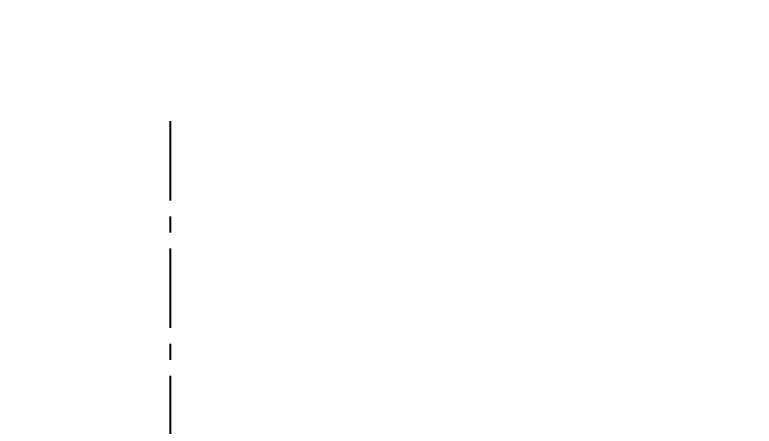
# Model space of a CAD drawing. Header units: millimetres. Extents: x 2274 to 2571, y 1382 to 1592.
# Drawn here: x 2426.48 to 2438.1, y 1478.57 to 1485.03 of the extents above; entities that cross this region are included whole.
import ezdxf

# ---------------------------------------------------------------- set-up
doc = ezdxf.new("R2010")
doc.units = ezdxf.units.MM
doc.linetypes.add('CENTER', pattern=[2, 1.25, -0.25, 0.25, -0.25])
doc.linetypes.add('HIDDEN', pattern=[0.375, 0.25, -0.125])
doc.layers.add('1', color=4, linetype='HIDDEN')
doc.styles.get("Standard").update_dxf_attribs({"font": 'arial.ttf'})
doc.dimstyles.new('STANDARD$0', dxfattribs={"dimtxt": 2.5, "dimasz": 2.5, "dimexe": 1, "dimexo": 0.5, "dimgap": 0.5, "dimtad": 1, "dimtih": 1, "dimtoh": 1, "dimdec": 1, "dimdsep": 46, "dimtxsty": 'Standard', "dimcen": 0, "dimclrd": 2, "dimclre": 2, "dimclrt": 4, "dimadec": 0, "dimazin": 0, "dimtfac": 1, "dimtdec": 1, "dimtmove": 1, "dimatfit": 3, "dimfxl": 1, "dimtolj": 1, "dimarcsym": 0})

# ---------------------------------------------------------------- blocks, each defined once
blk = doc.blocks.new('*D25')
at = {"color": 2, "lineweight": -2, "transparency": 16777216}
for p, q in [((2371.731, 1477.941), (2371.731, 1424.358)), ((2469.002, 1464.258), (2469.002, 1424.358)), ((2466.502, 1425.608), (2374.231, 1425.608))]:
    blk.add_line(p, q, dxfattribs=at)
at = {"color": 2, "transparency": 16777216}
for points in [[(2374.231, 1426.025), (2374.231, 1425.191), (2371.731, 1425.608)], [(2466.502, 1426.025), (2466.502, 1425.191), (2469.002, 1425.608)]]:
    blk.add_solid(points, dxfattribs=at)
at = {"layer": 'DEFPOINTS', "color": 0, "transparency": 16777216}
for p in [(2371.731, 1478.941), (2469.002, 1465.258), (2371.731, 1425.608)]:
    blk.add_point(p, dxfattribs=at)
at = {"color": 4, "transparency": 16777216, "insert": (2420.366, 1427.89), "char_height": 3, "attachment_point": 5}
blk.add_mtext('94.2', dxfattribs=at)
blk = doc.blocks.new('*D27')
at = {"color": 2, "lineweight": -2, "transparency": 16777216}
for p, q in [((2429.921, 1551.4), (2487.038, 1551.4)), ((2485.788, 1548.9), (2485.788, 1509.744)), ((2485.788, 1466.025), (2485.788, 1505.18)), ((2450.188, 1463.525), (2487.038, 1463.525))]:
    blk.add_line(p, q, dxfattribs=at)
at = {"color": 2, "transparency": 16777216}
for points in [[(2485.372, 1548.9), (2486.205, 1548.9), (2485.788, 1551.4)], [(2485.372, 1466.025), (2486.205, 1466.025), (2485.788, 1463.525)]]:
    blk.add_solid(points, dxfattribs=at)
at = {"layer": 'DEFPOINTS', "color": 0, "transparency": 16777216}
for p in [(2428.921, 1551.4), (2485.788, 1551.4), (2449.188, 1463.525)]:
    blk.add_point(p, dxfattribs=at)
at = {"color": 4, "transparency": 16777216, "insert": (2485.788, 1507.462), "char_height": 3, "attachment_point": 5}
blk.add_mtext('85', dxfattribs=at)

msp = doc.modelspace()

# ---------------------------------------------------------------- linework, layer by layer
at = {"layer": '1', "color": 1, "linetype": 'CENTER'}
msp.add_line((2428.921, 1483.362), (2428.921, 1468.605), dxfattribs=at)

# ---------------------------------------------------------------- dimensions: what is measured, and where the dimension line sits
dim = msp.add_linear_dim(base=(2485.788, 1551.4), p1=(2449.188, 1463.525), p2=(2428.921, 1551.4), angle=90, text='85', dimstyle='STANDARD$0', override={"dimtxt": 3, "dimexe": 1.25, "dimexo": 1, "dimgap": 0.75, "dimcen": 2.5, "dimtm": 1e-09, "dimtolj": 0})
dim.commit()
dim.dimension.update_dxf_attribs({"geometry": '*D27', "text_midpoint": (2485.788, 1507.462)})
dim = msp.add_linear_dim(base=(2371.731, 1425.608), p1=(2469.002, 1465.258), p2=(2371.731, 1478.941), text='94.2', dimstyle='STANDARD$0', override={"dimtxt": 3, "dimexe": 1.25, "dimexo": 1, "dimgap": 0.75, "dimcen": 2.5, "dimtm": 1e-09, "dimtolj": 0})
dim.commit()
dim.dimension.update_dxf_attribs({"geometry": '*D25', "text_midpoint": (2420.366, 1427.89)})

doc.saveas('drawing.dxf')
